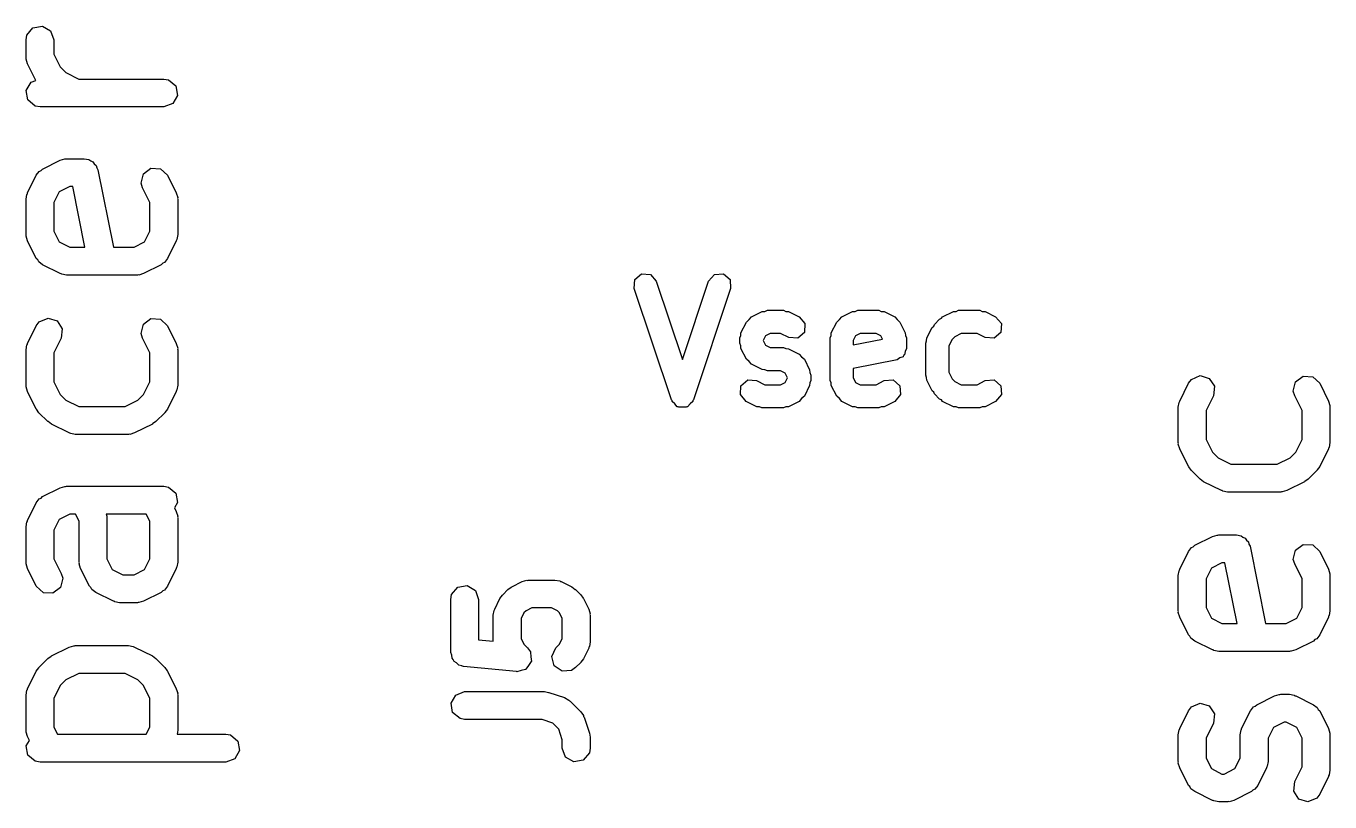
# Model space of a CAD drawing. Extents: x 83.3 to 116.7, y -116.6 to -83.3.
# Drawn here: x 109.71 to 116.73, y -100.72 to -96.55 of the extents above; entities that cross this region are included whole.
import ezdxf

# ---------------------------------------------------------------- set-up
doc = ezdxf.new("R2010")
doc.units = 0
doc.layers.add('BLACK', color=7, linetype='CONTINUOUS')

msp = doc.modelspace()

# ---------------------------------------------------------------- linework, layer by layer
at = {"layer": 'BLACK', "linetype": 'CONTINUOUS'}
for p, q in [((109.711, -96.619), (109.715, -96.5934)), ((109.715, -96.5934), (109.748, -96.5541)), ((109.748, -96.5541), (109.799, -96.5452)), ((109.799, -96.5452), (109.843, -96.5708)), ((109.843, -96.5708), (109.861, -96.619)), ((109.711, -96.7143), (109.711, -96.619)), ((109.861, -96.619), (109.861, -96.6966)), ((109.712, -96.7185), (109.711, -96.7143)), ((109.711, -96.7229), (109.712, -96.7185)), ((109.719, -96.7478), (109.711, -96.7229)), ((109.764, -96.8378), (109.719, -96.7478)), ((109.861, -96.6966), (109.895, -96.7651)), ((109.895, -96.7651), (109.925, -96.7955)), ((109.925, -96.7955), (109.994, -96.8298)), ((109.712, -96.8917), (109.738, -96.8473)), ((109.738, -96.8473), (109.764, -96.8378)), ((109.994, -96.8298), (110.452, -96.8298)), ((110.452, -96.8298), (110.478, -96.8343)), ((110.478, -96.8343), (110.517, -96.8673)), ((110.517, -96.8673), (110.526, -96.9178)), ((109.721, -96.9423), (109.712, -96.8917)), ((109.76, -96.9752), (109.721, -96.9423)), ((110.526, -96.9178), (110.501, -96.9622)), ((109.786, -96.9798), (109.76, -96.9752)), ((110.452, -96.9798), (109.786, -96.9798)), ((110.501, -96.9622), (110.452, -96.9798)), ((109.8, -97.3139), (109.895, -97.2663)), ((109.895, -97.2663), (109.92, -97.2588)), ((109.92, -97.2588), (109.924, -97.2599)), ((109.924, -97.2599), (109.929, -97.2583)), ((109.929, -97.2583), (110.024, -97.2583)), ((110.024, -97.2583), (110.049, -97.2629)), ((110.049, -97.2629), (110.059, -97.2708)), ((110.059, -97.2708), (110.071, -97.2748)), ((110.071, -97.2748), (110.078, -97.2868)), ((110.078, -97.2868), (110.089, -97.2958)), ((110.089, -97.2958), (110.091, -97.308)), ((110.091, -97.308), (110.097, -97.3186)), ((110.342, -97.3396), (110.383, -97.3091)), ((110.383, -97.3091), (110.435, -97.3121)), ((109.719, -97.4426), (109.766, -97.3474)), ((109.766, -97.3474), (109.782, -97.3265)), ((109.782, -97.3265), (109.792, -97.322)), ((109.792, -97.322), (109.8, -97.3139)), ((110.097, -97.3186), (110.181, -97.7345)), ((110.33, -97.3895), (110.342, -97.3396)), ((110.435, -97.3121), (110.472, -97.3474)), ((110.472, -97.3474), (110.519, -97.4426)), ((109.711, -97.4762), (109.715, -97.4505)), ((109.715, -97.4505), (109.718, -97.4471)), ((109.718, -97.4471), (109.719, -97.4426)), ((109.889, -97.4369), (109.861, -97.4939)), ((109.946, -97.4083), (109.889, -97.4369)), ((109.962, -97.4083), (109.946, -97.4083)), ((110.028, -97.7345), (109.962, -97.4083)), ((110.338, -97.4145), (110.33, -97.3895)), ((110.377, -97.4939), (110.338, -97.4145)), ((110.519, -97.4426), (110.527, -97.4676)), ((109.711, -97.6667), (109.711, -97.4762)), ((109.861, -97.4939), (109.861, -97.649)), ((110.377, -97.649), (110.377, -97.4939)), ((110.527, -97.4676), (110.526, -97.472)), ((110.526, -97.472), (110.527, -97.4762)), ((110.527, -97.4762), (110.527, -97.6667)), ((109.861, -97.649), (109.889, -97.706)), ((110.349, -97.706), (110.377, -97.649)), ((109.712, -97.6709), (109.711, -97.6667)), ((109.711, -97.6752), (109.712, -97.6709)), ((109.719, -97.7002), (109.711, -97.6752)), ((109.766, -97.7954), (109.719, -97.7002)), ((109.889, -97.706), (109.946, -97.7345)), ((110.292, -97.7345), (110.349, -97.706)), ((110.519, -97.7002), (110.472, -97.7954)), ((110.52, -97.6958), (110.519, -97.7002)), ((110.523, -97.6923), (110.52, -97.6958)), ((110.527, -97.6667), (110.523, -97.6923)), ((109.774, -97.8032), (109.766, -97.7954)), ((109.946, -97.7345), (110.028, -97.7345)), ((110.181, -97.7345), (110.292, -97.7345)), ((110.472, -97.7954), (110.456, -97.8164)), ((109.779, -97.8135), (109.774, -97.8032)), ((109.8, -97.829), (109.779, -97.8135)), ((109.895, -97.8766), (109.8, -97.829)), ((110.438, -97.829), (110.343, -97.8766)), ((110.446, -97.8208), (110.438, -97.829)), ((110.456, -97.8164), (110.446, -97.8208)), ((109.899, -97.8771), (109.895, -97.8766)), ((109.903, -97.88), (109.899, -97.8771)), ((109.929, -97.8845), (109.903, -97.88)), ((110.31, -97.8845), (109.929, -97.8845)), ((110.314, -97.883), (110.31, -97.8845)), ((110.318, -97.884), (110.314, -97.883)), ((110.343, -97.8766), (110.318, -97.884)), ((112.984, -97.9562), (112.987, -97.9085)), ((112.987, -97.9085), (113.023, -97.8771)), ((113.023, -97.8771), (113.071, -97.8805)), ((113.071, -97.8805), (113.102, -97.9167)), ((113.102, -97.9167), (113.243, -98.3388)), ((113.243, -98.3388), (113.384, -97.9167)), ((113.384, -97.9167), (113.415, -97.8805)), ((113.415, -97.8805), (113.463, -97.8771)), ((113.463, -97.8771), (113.499, -97.9085)), ((113.499, -97.9085), (113.502, -97.9562)), ((113.184, -98.5562), (112.984, -97.9562)), ((113.502, -97.9562), (113.302, -98.5562)), ((113.615, -98.1091), (113.672, -98.0805)), ((113.672, -98.0805), (113.687, -98.0795)), ((113.687, -98.0795), (113.7, -98.0739)), ((113.7, -98.0739), (113.786, -98.0739)), ((113.786, -98.0739), (113.799, -98.0795)), ((113.799, -98.0795), (113.814, -98.0805)), ((113.814, -98.0805), (113.871, -98.1091)), ((114.101, -98.1091), (114.158, -98.0805)), ((114.158, -98.0805), (114.172, -98.0795)), ((114.172, -98.0795), (114.186, -98.0739)), ((114.186, -98.0739), (114.3, -98.0739)), ((114.3, -98.0739), (114.313, -98.0795)), ((114.313, -98.0795), (114.328, -98.0805)), ((114.328, -98.0805), (114.385, -98.1091)), ((114.643, -98.1091), (114.701, -98.0805)), ((114.701, -98.0805), (114.715, -98.0795)), ((114.715, -98.0795), (114.729, -98.0739)), ((114.729, -98.0739), (114.843, -98.0739)), ((114.843, -98.0739), (114.856, -98.0795)), ((114.856, -98.0795), (114.871, -98.0805)), ((114.871, -98.0805), (114.928, -98.1091)), ((109.766, -98.1569), (109.782, -98.136)), ((109.782, -98.136), (109.829, -98.1156)), ((109.829, -98.1156), (109.878, -98.1302)), ((109.878, -98.1302), (109.906, -98.1731)), ((110.33, -98.199), (110.342, -98.1492)), ((110.342, -98.1492), (110.383, -98.1186)), ((110.383, -98.1186), (110.435, -98.1217)), ((110.435, -98.1217), (110.472, -98.1569)), ((113.558, -98.1942), (113.587, -98.137)), ((113.587, -98.137), (113.602, -98.1241)), ((113.602, -98.1241), (113.615, -98.1091)), ((113.871, -98.1091), (113.902, -98.1452)), ((113.902, -98.1452), (113.899, -98.193)), ((114.044, -98.1942), (114.073, -98.137)), ((114.073, -98.137), (114.088, -98.1241)), ((114.088, -98.1241), (114.101, -98.1091)), ((114.385, -98.1091), (114.398, -98.1241)), ((114.398, -98.1241), (114.413, -98.137)), ((114.413, -98.137), (114.442, -98.1942)), ((114.595, -98.1589), (114.599, -98.1494)), ((114.599, -98.1494), (114.627, -98.1208)), ((114.627, -98.1208), (114.637, -98.1169)), ((114.637, -98.1169), (114.643, -98.1091)), ((114.928, -98.1091), (114.959, -98.1452)), ((114.959, -98.1452), (114.956, -98.193)), ((109.719, -98.2522), (109.766, -98.1569)), ((109.9, -98.224), (109.861, -98.3034)), ((109.906, -98.1731), (109.9, -98.224)), ((110.338, -98.224), (110.33, -98.199)), ((110.377, -98.3034), (110.338, -98.224)), ((110.472, -98.1569), (110.519, -98.2522)), ((113.552, -98.2221), (113.557, -98.2087)), ((113.552, -98.2507), (113.552, -98.2221)), ((113.557, -98.2087), (113.558, -98.1942)), ((113.689, -98.2116), (113.677, -98.2364)), ((113.715, -98.1989), (113.689, -98.2116)), ((113.771, -98.1989), (113.715, -98.1989)), ((113.815, -98.2209), (113.771, -98.1989)), ((113.863, -98.2243), (113.815, -98.2209)), ((113.899, -98.193), (113.863, -98.2243)), ((114.037, -98.2221), (114.043, -98.2087)), ((114.037, -98.4507), (114.037, -98.2221)), ((114.043, -98.2087), (114.044, -98.1942)), ((114.175, -98.2116), (114.162, -98.2369)), ((114.2, -98.1989), (114.175, -98.2116)), ((114.285, -98.1989), (114.2, -98.1989)), ((114.311, -98.2116), (114.285, -98.1989)), ((114.319, -98.2289), (114.311, -98.2116)), ((114.442, -98.1942), (114.443, -98.2087)), ((114.443, -98.2087), (114.448, -98.2221)), ((114.448, -98.2221), (114.448, -98.2793)), ((114.557, -98.2373), (114.558, -98.2228)), ((114.558, -98.2228), (114.587, -98.1656)), ((114.587, -98.1656), (114.595, -98.1589)), ((114.708, -98.2164), (114.694, -98.2306)), ((114.743, -98.1989), (114.708, -98.2164)), ((114.828, -98.1989), (114.743, -98.1989)), ((114.872, -98.2209), (114.828, -98.1989)), ((114.92, -98.2243), (114.872, -98.2209)), ((114.956, -98.193), (114.92, -98.2243)), ((109.711, -98.2857), (109.715, -98.2601)), ((109.711, -98.4762), (109.711, -98.2857)), ((109.715, -98.2601), (109.718, -98.2566)), ((109.718, -98.2566), (109.719, -98.2522)), ((110.519, -98.2522), (110.527, -98.2771)), ((110.527, -98.2771), (110.526, -98.2815)), ((110.526, -98.2815), (110.527, -98.2857)), ((110.527, -98.2857), (110.527, -98.4762)), ((113.557, -98.2642), (113.552, -98.2507)), ((113.558, -98.2787), (113.557, -98.2642)), ((113.587, -98.3358), (113.558, -98.2787)), ((113.677, -98.2364), (113.689, -98.2613)), ((113.689, -98.2613), (113.715, -98.2739)), ((113.715, -98.2739), (113.786, -98.2739)), ((113.786, -98.2739), (113.799, -98.2795)), ((113.799, -98.2795), (113.814, -98.2805)), ((113.814, -98.2805), (113.871, -98.3091)), ((114.162, -98.2602), (114.319, -98.2289)), ((114.162, -98.2369), (114.162, -98.2602)), ((114.448, -98.2793), (114.441, -98.2961)), ((114.552, -98.2507), (114.557, -98.2373)), ((114.552, -98.4221), (114.552, -98.2507)), ((114.694, -98.2306), (114.677, -98.2655)), ((114.677, -98.2655), (114.677, -98.4074)), ((109.861, -98.3034), (109.861, -98.4585)), ((110.377, -98.4585), (110.377, -98.3034)), ((113.602, -98.3488), (113.587, -98.3358)), ((113.615, -98.3638), (113.602, -98.3488)), ((113.672, -98.3923), (113.615, -98.3638)), ((113.871, -98.3091), (113.884, -98.3241)), ((113.884, -98.3241), (113.899, -98.337)), ((113.899, -98.337), (113.927, -98.3942)), ((114.398, -98.3406), (114.162, -98.3877)), ((114.413, -98.3304), (114.398, -98.3406)), ((114.43, -98.3235), (114.413, -98.3304)), ((114.432, -98.3175), (114.43, -98.3235)), ((114.438, -98.314), (114.432, -98.3175)), ((114.441, -98.2961), (114.438, -98.314)), ((113.687, -98.3934), (113.672, -98.3923)), ((113.7, -98.3989), (113.687, -98.3934)), ((113.771, -98.3989), (113.7, -98.3989)), ((113.796, -98.4116), (113.771, -98.3989)), ((113.809, -98.4364), (113.796, -98.4116)), ((113.927, -98.3942), (113.928, -98.4087)), ((113.928, -98.4087), (113.934, -98.4221)), ((113.934, -98.4221), (113.934, -98.4507)), ((114.162, -98.3877), (114.162, -98.436)), ((114.557, -98.4356), (114.552, -98.4221)), ((114.677, -98.4074), (114.694, -98.4423)), ((115.982, -98.4455), (116.029, -98.4251)), ((116.029, -98.4251), (116.078, -98.4398)), ((116.542, -98.4587), (116.583, -98.4281)), ((116.583, -98.4281), (116.635, -98.4312)), ((116.635, -98.4312), (116.672, -98.4665)), ((109.712, -98.4804), (109.711, -98.4762)), ((109.711, -98.4848), (109.712, -98.4804)), ((109.719, -98.5097), (109.711, -98.4848)), ((109.861, -98.4585), (109.895, -98.527)), ((110.343, -98.527), (110.377, -98.4585)), ((110.523, -98.5018), (110.52, -98.5053)), ((110.527, -98.4762), (110.523, -98.5018)), ((113.555, -98.5276), (113.558, -98.4799)), ((113.558, -98.4799), (113.595, -98.4486)), ((113.595, -98.4486), (113.642, -98.452)), ((113.642, -98.452), (113.686, -98.4739)), ((113.686, -98.4739), (113.771, -98.4739)), ((113.771, -98.4739), (113.796, -98.4613)), ((113.796, -98.4613), (113.809, -98.4364)), ((113.927, -98.4787), (113.899, -98.5358)), ((113.928, -98.4642), (113.927, -98.4787)), ((113.934, -98.4507), (113.928, -98.4642)), ((114.043, -98.4642), (114.037, -98.4507)), ((114.044, -98.4787), (114.043, -98.4642)), ((114.073, -98.5358), (114.044, -98.4787)), ((114.162, -98.436), (114.175, -98.4613)), ((114.175, -98.4613), (114.2, -98.4739)), ((114.2, -98.4739), (114.285, -98.4739)), ((114.285, -98.4739), (114.329, -98.452)), ((114.329, -98.452), (114.377, -98.4486)), ((114.377, -98.4486), (114.413, -98.4799)), ((114.413, -98.4799), (114.416, -98.5276)), ((114.558, -98.4501), (114.557, -98.4356)), ((114.587, -98.5072), (114.558, -98.4501)), ((114.694, -98.4423), (114.708, -98.4565)), ((114.708, -98.4565), (114.743, -98.4739)), ((114.743, -98.4739), (114.828, -98.4739)), ((114.828, -98.4739), (114.872, -98.452)), ((114.872, -98.452), (114.92, -98.4486)), ((114.92, -98.4486), (114.956, -98.4799)), ((114.956, -98.4799), (114.959, -98.5276)), ((115.919, -98.5617), (115.966, -98.4665)), ((115.966, -98.4665), (115.982, -98.4455)), ((116.078, -98.4398), (116.106, -98.4826)), ((116.106, -98.4826), (116.1, -98.5335)), ((116.53, -98.5086), (116.542, -98.4587)), ((116.672, -98.4665), (116.719, -98.5617)), ((109.766, -98.605), (109.719, -98.5097)), ((109.895, -98.527), (109.925, -98.5574)), ((109.925, -98.5574), (109.994, -98.5917)), ((110.244, -98.5917), (110.313, -98.5574)), ((110.313, -98.5574), (110.343, -98.527)), ((110.519, -98.5097), (110.472, -98.605)), ((110.52, -98.5053), (110.519, -98.5097)), ((113.187, -98.5597), (113.184, -98.5562)), ((113.187, -98.5644), (113.187, -98.5597)), ((113.202, -98.5774), (113.187, -98.5644)), ((113.299, -98.5644), (113.284, -98.5774)), ((113.302, -98.5562), (113.299, -98.5597)), ((113.299, -98.5597), (113.299, -98.5644)), ((113.586, -98.5638), (113.555, -98.5276)), ((113.643, -98.5923), (113.586, -98.5638)), ((113.871, -98.5638), (113.814, -98.5923)), ((113.884, -98.5488), (113.871, -98.5638)), ((113.899, -98.5358), (113.884, -98.5488)), ((114.088, -98.5488), (114.073, -98.5358)), ((114.101, -98.5638), (114.088, -98.5488)), ((114.158, -98.5923), (114.101, -98.5638)), ((114.385, -98.5638), (114.328, -98.5923)), ((114.416, -98.5276), (114.385, -98.5638)), ((114.595, -98.514), (114.587, -98.5072)), ((114.599, -98.5235), (114.595, -98.514)), ((114.627, -98.552), (114.599, -98.5235)), ((114.637, -98.556), (114.627, -98.552)), ((114.643, -98.5638), (114.637, -98.556)), ((114.701, -98.5923), (114.643, -98.5638)), ((114.928, -98.5638), (114.871, -98.5923)), ((114.959, -98.5276), (114.928, -98.5638)), ((115.911, -98.5952), (115.915, -98.5696)), ((115.915, -98.5696), (115.918, -98.5662)), ((115.918, -98.5662), (115.919, -98.5617)), ((116.1, -98.5335), (116.061, -98.6129)), ((116.538, -98.5335), (116.53, -98.5086)), ((116.577, -98.6129), (116.538, -98.5335)), ((116.719, -98.5617), (116.727, -98.5867)), ((109.767, -98.6061), (109.766, -98.605)), ((109.78, -98.6245), (109.767, -98.6061)), ((109.828, -98.6721), (109.78, -98.6245)), ((109.994, -98.5917), (110.244, -98.5917)), ((110.458, -98.6245), (110.41, -98.6721)), ((110.472, -98.605), (110.458, -98.623)), ((110.458, -98.623), (110.458, -98.6245)), ((113.215, -98.5923), (113.202, -98.5774)), ((113.22, -98.5927), (113.215, -98.5923)), ((113.223, -98.5957), (113.22, -98.5927)), ((113.243, -98.5943), (113.223, -98.5957)), ((113.263, -98.5957), (113.243, -98.5943)), ((113.266, -98.5927), (113.263, -98.5957)), ((113.271, -98.5923), (113.266, -98.5927)), ((113.284, -98.5774), (113.271, -98.5923)), ((113.658, -98.5934), (113.643, -98.5923)), ((113.671, -98.5989), (113.658, -98.5934)), ((113.786, -98.5989), (113.671, -98.5989)), ((113.799, -98.5934), (113.786, -98.5989)), ((113.814, -98.5923), (113.799, -98.5934)), ((114.172, -98.5934), (114.158, -98.5923)), ((114.186, -98.5989), (114.172, -98.5934)), ((114.3, -98.5989), (114.186, -98.5989)), ((114.313, -98.5934), (114.3, -98.5989)), ((114.328, -98.5923), (114.313, -98.5934)), ((114.715, -98.5934), (114.701, -98.5923)), ((114.729, -98.5989), (114.715, -98.5934)), ((114.843, -98.5989), (114.729, -98.5989)), ((114.856, -98.5934), (114.843, -98.5989)), ((114.871, -98.5923), (114.856, -98.5934)), ((115.911, -98.7857), (115.911, -98.5952)), ((116.061, -98.6129), (116.061, -98.768)), ((116.577, -98.768), (116.577, -98.6129)), ((116.727, -98.5867), (116.726, -98.591)), ((116.726, -98.591), (116.727, -98.5952)), ((116.727, -98.5952), (116.727, -98.7857)), ((109.829, -98.6728), (109.828, -98.6721)), ((109.847, -98.6861), (109.829, -98.6728)), ((109.943, -98.7337), (109.847, -98.6861)), ((110.391, -98.6861), (110.295, -98.7337)), ((110.392, -98.6849), (110.391, -98.6861)), ((110.41, -98.6721), (110.392, -98.6849)), ((109.947, -98.7343), (109.943, -98.7337)), ((109.951, -98.7371), (109.947, -98.7343)), ((109.976, -98.7417), (109.951, -98.7371)), ((110.262, -98.7417), (109.976, -98.7417)), ((110.266, -98.7401), (110.262, -98.7417)), ((110.27, -98.7412), (110.266, -98.7401)), ((110.295, -98.7337), (110.27, -98.7412)), ((116.061, -98.768), (116.095, -98.8365)), ((116.543, -98.8365), (116.577, -98.768)), ((115.912, -98.7899), (115.911, -98.7857)), ((115.911, -98.7943), (115.912, -98.7899)), ((115.919, -98.8193), (115.911, -98.7943)), ((115.966, -98.9145), (115.919, -98.8193)), ((116.095, -98.8365), (116.125, -98.8669)), ((116.513, -98.8669), (116.543, -98.8365)), ((116.719, -98.8193), (116.672, -98.9145)), ((116.72, -98.8148), (116.719, -98.8193)), ((116.723, -98.8114), (116.72, -98.8148)), ((116.727, -98.7857), (116.723, -98.8114)), ((115.967, -98.9156), (115.966, -98.9145)), ((115.98, -98.934), (115.967, -98.9156)), ((116.125, -98.8669), (116.194, -98.9012)), ((116.194, -98.9012), (116.444, -98.9012)), ((116.444, -98.9012), (116.513, -98.8669)), ((116.672, -98.9145), (116.658, -98.9325)), ((116.028, -98.9816), (115.98, -98.934)), ((116.029, -98.9823), (116.028, -98.9816)), ((116.047, -98.9957), (116.029, -98.9823)), ((116.143, -99.0433), (116.047, -98.9957)), ((116.591, -98.9957), (116.495, -99.0433)), ((116.592, -98.9945), (116.591, -98.9957)), ((116.61, -98.9816), (116.592, -98.9945)), ((116.658, -98.934), (116.61, -98.9816)), ((116.658, -98.9325), (116.658, -98.934)), ((109.8, -99.0758), (109.895, -99.0282)), ((109.895, -99.0282), (109.92, -99.0207)), ((109.92, -99.0207), (109.924, -99.0218)), ((109.924, -99.0218), (109.929, -99.0202)), ((109.929, -99.0202), (110.452, -99.0202)), ((110.452, -99.0202), (110.478, -99.0248)), ((110.478, -99.0248), (110.517, -99.0577)), ((110.517, -99.0577), (110.526, -99.1083)), ((116.147, -99.0438), (116.143, -99.0433)), ((116.151, -99.0467), (116.147, -99.0438)), ((116.176, -99.0512), (116.151, -99.0467)), ((116.462, -99.0512), (116.176, -99.0512)), ((116.466, -99.0497), (116.462, -99.0512)), ((116.47, -99.0507), (116.466, -99.0497)), ((116.495, -99.0433), (116.47, -99.0507)), ((109.719, -99.2046), (109.766, -99.1093)), ((109.766, -99.1093), (109.782, -99.0884)), ((109.782, -99.0884), (109.792, -99.0839)), ((109.792, -99.0839), (109.8, -99.0758)), ((110.526, -99.1083), (110.51, -99.1371)), ((109.718, -99.209), (109.719, -99.2046)), ((109.889, -99.1988), (109.861, -99.2558)), ((109.946, -99.1702), (109.889, -99.1988)), ((109.977, -99.1702), (109.946, -99.1702)), ((109.996, -99.2082), (109.977, -99.1702)), ((110.142, -99.1702), (110.146, -99.1819)), ((110.358, -99.1702), (110.142, -99.1702)), ((110.146, -99.1819), (110.145, -99.1863)), ((110.145, -99.1863), (110.146, -99.1905)), ((110.146, -99.1905), (110.146, -99.4109)), ((110.377, -99.2082), (110.358, -99.1702)), ((110.51, -99.1371), (110.519, -99.1569)), ((110.519, -99.1569), (110.527, -99.1819)), ((110.527, -99.1819), (110.526, -99.1863)), ((110.526, -99.1863), (110.527, -99.1905)), ((110.527, -99.1905), (110.527, -99.4286)), ((109.711, -99.2381), (109.715, -99.2124)), ((109.711, -99.4286), (109.711, -99.2381)), ((109.715, -99.2124), (109.718, -99.209)), ((109.861, -99.2558), (109.861, -99.4109)), ((109.996, -99.4286), (109.996, -99.2082)), ((110.377, -99.4109), (110.377, -99.2082)), ((115.982, -99.3503), (115.992, -99.3458)), ((115.992, -99.3458), (116, -99.3377)), ((116, -99.3377), (116.095, -99.2901)), ((116.095, -99.2901), (116.12, -99.2826)), ((116.12, -99.2826), (116.124, -99.2837)), ((116.124, -99.2837), (116.129, -99.2821)), ((116.129, -99.2821), (116.224, -99.2821)), ((116.224, -99.2821), (116.249, -99.2867)), ((116.249, -99.2867), (116.259, -99.2946)), ((116.259, -99.2946), (116.271, -99.2986)), ((116.271, -99.2986), (116.278, -99.3106)), ((116.278, -99.3106), (116.289, -99.3196)), ((116.289, -99.3196), (116.291, -99.3318)), ((116.291, -99.3318), (116.297, -99.3424)), ((116.297, -99.3424), (116.381, -99.7583)), ((116.542, -99.3634), (116.583, -99.3329)), ((116.583, -99.3329), (116.635, -99.3359)), ((116.635, -99.3359), (116.672, -99.3712)), ((109.861, -99.4109), (109.9, -99.4903)), ((110.146, -99.4109), (110.175, -99.4679)), ((110.349, -99.4679), (110.377, -99.4109)), ((115.919, -99.4665), (115.966, -99.3712)), ((115.966, -99.3712), (115.982, -99.3503)), ((116.53, -99.4133), (116.542, -99.3634)), ((116.538, -99.4383), (116.53, -99.4133)), ((116.672, -99.3712), (116.719, -99.4665)), ((109.712, -99.4328), (109.711, -99.4286)), ((109.711, -99.4371), (109.712, -99.4328)), ((109.719, -99.4621), (109.711, -99.4371)), ((109.766, -99.5573), (109.719, -99.4621)), ((109.998, -99.4328), (109.996, -99.4286)), ((109.997, -99.4371), (109.998, -99.4328)), ((110.004, -99.4621), (109.997, -99.4371)), ((110.052, -99.5573), (110.004, -99.4621)), ((110.175, -99.4679), (110.232, -99.4964)), ((110.292, -99.4964), (110.349, -99.4679)), ((110.519, -99.4621), (110.472, -99.5573)), ((110.52, -99.4577), (110.519, -99.4621)), ((110.523, -99.4542), (110.52, -99.4577)), ((110.527, -99.4286), (110.523, -99.4542)), ((115.911, -99.5), (115.915, -99.4743)), ((115.915, -99.4743), (115.918, -99.4709)), ((115.918, -99.4709), (115.919, -99.4665)), ((116.089, -99.4607), (116.061, -99.5177)), ((116.146, -99.4321), (116.089, -99.4607)), ((116.162, -99.4321), (116.146, -99.4321)), ((116.228, -99.7583), (116.162, -99.4321)), ((116.577, -99.5177), (116.538, -99.4383)), ((116.719, -99.4665), (116.727, -99.4914)), ((109.908, -99.5152), (109.896, -99.5651)), ((109.9, -99.4903), (109.908, -99.5152)), ((110.232, -99.4964), (110.292, -99.4964)), ((112.034, -99.5636), (112.084, -99.5547)), ((112.084, -99.5547), (112.129, -99.5804)), ((112.324, -99.5615), (112.381, -99.5329)), ((112.381, -99.5329), (112.406, -99.5255)), ((112.406, -99.5255), (112.41, -99.5265)), ((112.41, -99.5265), (112.414, -99.525)), ((112.414, -99.525), (112.557, -99.525)), ((112.557, -99.525), (112.583, -99.5295)), ((112.583, -99.5295), (112.586, -99.5324)), ((112.586, -99.5324), (112.591, -99.5329)), ((112.591, -99.5329), (112.648, -99.5615)), ((115.911, -99.6905), (115.911, -99.5)), ((116.061, -99.5177), (116.061, -99.6728)), ((116.577, -99.6728), (116.577, -99.5177)), ((116.727, -99.4914), (116.726, -99.4958)), ((116.726, -99.4958), (116.727, -99.5)), ((116.727, -99.5), (116.727, -99.6905)), ((109.804, -99.5926), (109.766, -99.5573)), ((109.855, -99.5957), (109.804, -99.5926)), ((109.896, -99.5651), (109.855, -99.5957)), ((110.06, -99.5651), (110.052, -99.5573)), ((110.065, -99.5754), (110.06, -99.5651)), ((110.086, -99.5909), (110.065, -99.5754)), ((110.181, -99.6385), (110.086, -99.5909)), ((110.438, -99.5909), (110.343, -99.6385)), ((110.446, -99.5827), (110.438, -99.5909)), ((110.456, -99.5783), (110.446, -99.5827)), ((110.472, -99.5573), (110.456, -99.5783)), ((111.996, -99.6286), (112.001, -99.6029)), ((112.001, -99.6029), (112.034, -99.5636)), ((112.129, -99.5804), (112.146, -99.6286)), ((112.233, -99.6807), (112.261, -99.6236)), ((112.261, -99.6236), (112.275, -99.6056)), ((112.275, -99.6056), (112.276, -99.6041)), ((112.276, -99.6041), (112.304, -99.5755)), ((112.304, -99.5755), (112.322, -99.5627)), ((112.322, -99.5627), (112.324, -99.5615)), ((112.648, -99.5615), (112.666, -99.5748)), ((112.666, -99.5748), (112.667, -99.5755)), ((112.667, -99.5755), (112.696, -99.6041)), ((112.696, -99.6041), (112.709, -99.6225)), ((112.709, -99.6225), (112.71, -99.6236)), ((112.71, -99.6236), (112.739, -99.6807)), ((110.185, -99.639), (110.181, -99.6385)), ((110.189, -99.6419), (110.185, -99.639)), ((110.214, -99.6464), (110.189, -99.6419)), ((110.31, -99.6464), (110.214, -99.6464)), ((110.314, -99.6449), (110.31, -99.6464)), ((110.318, -99.6459), (110.314, -99.6449)), ((110.343, -99.6385), (110.318, -99.6459)), ((111.996, -99.9143), (111.996, -99.6286)), ((112.146, -99.6286), (112.146, -99.8464)), ((112.225, -99.7143), (112.23, -99.6886)), ((112.23, -99.6886), (112.232, -99.6852)), ((112.232, -99.6852), (112.233, -99.6807)), ((112.402, -99.6902), (112.39, -99.7016)), ((112.432, -99.675), (112.402, -99.6902)), ((112.539, -99.675), (112.432, -99.675)), ((112.57, -99.6902), (112.539, -99.675)), ((112.581, -99.7016), (112.57, -99.6902)), ((112.739, -99.6807), (112.746, -99.7057)), ((115.912, -99.6947), (115.911, -99.6905)), ((115.911, -99.699), (115.912, -99.6947)), ((116.061, -99.6728), (116.089, -99.7298)), ((116.549, -99.7298), (116.577, -99.6728)), ((116.727, -99.6905), (116.723, -99.7161)), ((112.225, -99.8543), (112.225, -99.7143)), ((112.39, -99.7016), (112.375, -99.732)), ((112.375, -99.732), (112.375, -99.8394)), ((112.596, -99.732), (112.581, -99.7016)), ((112.596, -99.8394), (112.596, -99.732)), ((112.746, -99.7057), (112.745, -99.7101)), ((112.745, -99.7101), (112.746, -99.7143)), ((112.746, -99.7143), (112.746, -99.8571)), ((115.919, -99.724), (115.911, -99.699)), ((115.966, -99.8193), (115.919, -99.724)), ((116.089, -99.7298), (116.146, -99.7583)), ((116.146, -99.7583), (116.228, -99.7583)), ((116.381, -99.7583), (116.492, -99.7583)), ((116.492, -99.7583), (116.549, -99.7298)), ((116.719, -99.724), (116.672, -99.8193)), ((116.72, -99.7196), (116.719, -99.724)), ((116.723, -99.7161), (116.72, -99.7196)), ((115.974, -99.827), (115.966, -99.8193)), ((115.979, -99.8373), (115.974, -99.827)), ((116, -99.8528), (115.979, -99.8373)), ((116.672, -99.8193), (116.656, -99.8402)), ((109.847, -99.9329), (109.943, -99.8853)), ((109.943, -99.8853), (109.968, -99.8779)), ((109.968, -99.8779), (109.972, -99.8789)), ((109.972, -99.8789), (109.976, -99.8774)), ((109.976, -99.8774), (110.262, -99.8774)), ((110.262, -99.8774), (110.288, -99.8819)), ((110.288, -99.8819), (110.291, -99.8848)), ((110.291, -99.8848), (110.295, -99.8853)), ((110.295, -99.8853), (110.391, -99.9329)), ((112.146, -99.8464), (112.225, -99.8543)), ((112.375, -99.8394), (112.39, -99.8699)), ((112.39, -99.8699), (112.41, -99.8898)), ((112.41, -99.8898), (112.425, -99.9112)), ((112.54, -99.9363), (112.561, -99.8898)), ((112.561, -99.8898), (112.581, -99.8699)), ((112.581, -99.8699), (112.596, -99.8394)), ((112.739, -99.8907), (112.71, -99.9478)), ((112.742, -99.8828), (112.739, -99.8862)), ((112.739, -99.8862), (112.739, -99.8907)), ((112.746, -99.8571), (112.742, -99.8828)), ((116.095, -99.9004), (116, -99.8528)), ((116.099, -99.9009), (116.095, -99.9004)), ((116.103, -99.9038), (116.099, -99.9009)), ((116.129, -99.9083), (116.103, -99.9038)), ((116.514, -99.9068), (116.51, -99.9083)), ((116.518, -99.9078), (116.514, -99.9068)), ((116.543, -99.9004), (116.518, -99.9078)), ((116.638, -99.8528), (116.543, -99.9004)), ((116.646, -99.8446), (116.638, -99.8528)), ((116.656, -99.8402), (116.646, -99.8446)), ((109.78, -99.9946), (109.828, -99.947)), ((109.828, -99.947), (109.846, -99.9341)), ((109.846, -99.9341), (109.847, -99.9329)), ((110.391, -99.9329), (110.409, -99.9463)), ((110.409, -99.9463), (110.41, -99.947)), ((110.41, -99.947), (110.458, -99.9946)), ((112.002, -99.9293), (111.996, -99.9143)), ((112.003, -99.9451), (112.002, -99.9293)), ((112.01, -99.9526), (112.003, -99.9451)), ((112.014, -99.9625), (112.01, -99.9526)), ((112.028, -99.9705), (112.014, -99.9625)), ((112.039, -99.9819), (112.028, -99.9705)), ((112.429, -99.9632), (112.415, -99.9836)), ((112.425, -99.9112), (112.425, -99.9117)), ((112.425, -99.9117), (112.426, -99.912)), ((112.426, -99.912), (112.427, -99.9371)), ((112.427, -99.9371), (112.43, -99.9623)), ((112.43, -99.9623), (112.429, -99.9627)), ((112.429, -99.9627), (112.429, -99.9632)), ((112.553, -99.9859), (112.54, -99.9363)), ((112.696, -99.9673), (112.667, -99.9959)), ((112.697, -99.9658), (112.696, -99.9673)), ((112.71, -99.9478), (112.697, -99.9658)), ((116.51, -99.9083), (116.129, -99.9083)), ((109.719, -100.109), (109.766, -100.014)), ((109.766, -100.014), (109.78, -99.9961)), ((109.78, -99.9961), (109.78, -99.9946)), ((109.994, -100.027), (109.925, -100.062)), ((110.244, -100.027), (109.994, -100.027)), ((110.313, -100.062), (110.244, -100.027)), ((110.458, -99.9946), (110.471, -100.013)), ((110.471, -100.013), (110.472, -100.014)), ((110.472, -100.014), (110.519, -100.109)), ((112.056, -99.9866), (112.039, -99.9819)), ((112.058, -99.9881), (112.056, -99.9866)), ((112.06, -99.9878), (112.058, -99.9881)), ((112.064, -99.9889), (112.06, -99.9878)), ((112.35, -100.017), (112.064, -99.9889)), ((112.351, -100.018), (112.35, -100.017)), ((112.35, -100.017), (112.35, -100.017)), ((112.375, -100.011), (112.351, -100.018)), ((112.399, -100.005), (112.375, -100.011)), ((112.4, -100.004), (112.399, -100.005)), ((112.415, -99.9836), (112.4, -100.004)), ((112.4, -100.004), (112.4, -100.004)), ((112.595, -100.015), (112.553, -99.9859)), ((112.646, -100.011), (112.595, -100.015)), ((112.667, -99.9959), (112.646, -100.011)), ((109.711, -100.143), (109.715, -100.117)), ((109.715, -100.117), (109.718, -100.114)), ((109.718, -100.114), (109.719, -100.109)), ((109.895, -100.092), (109.861, -100.161)), ((109.925, -100.062), (109.895, -100.092)), ((110.343, -100.092), (110.313, -100.062)), ((110.377, -100.161), (110.343, -100.092)), ((110.519, -100.109), (110.527, -100.134)), ((109.711, -100.333), (109.711, -100.143)), ((109.861, -100.161), (109.861, -100.316)), ((110.377, -100.316), (110.377, -100.161)), ((110.527, -100.134), (110.526, -100.139)), ((110.526, -100.139), (110.527, -100.143)), ((110.527, -100.143), (110.527, -100.333)), ((111.998, -100.187), (112.023, -100.143)), ((112.006, -100.237), (111.998, -100.187)), ((112.023, -100.143), (112.071, -100.125)), ((112.071, -100.125), (112.5, -100.125)), ((112.5, -100.125), (112.522, -100.129)), ((112.522, -100.129), (112.524, -100.129)), ((112.524, -100.129), (112.609, -100.157)), ((112.609, -100.157), (112.632, -100.17)), ((112.632, -100.17), (112.635, -100.174)), ((112.635, -100.174), (112.639, -100.176)), ((112.639, -100.176), (112.696, -100.233)), ((115.982, -100.207), (116.029, -100.187)), ((116.029, -100.187), (116.078, -100.202)), ((116.333, -100.195), (116.428, -100.147)), ((116.428, -100.147), (116.453, -100.14)), ((116.453, -100.14), (116.458, -100.141)), ((116.458, -100.141), (116.462, -100.139)), ((116.462, -100.139), (116.51, -100.139)), ((116.51, -100.139), (116.535, -100.144)), ((116.535, -100.144), (116.539, -100.147)), ((116.539, -100.147), (116.543, -100.147)), ((116.543, -100.147), (116.638, -100.195)), ((112.046, -100.27), (112.006, -100.237)), ((112.696, -100.233), (112.711, -100.254)), ((112.711, -100.254), (112.711, -100.258)), ((112.711, -100.258), (112.714, -100.262)), ((115.919, -100.324), (115.966, -100.228)), ((115.966, -100.228), (115.982, -100.207)), ((116.078, -100.202), (116.106, -100.244)), ((116.106, -100.244), (116.1, -100.295)), ((116.252, -100.324), (116.3, -100.228)), ((116.3, -100.228), (116.315, -100.207)), ((116.315, -100.207), (116.325, -100.203)), ((116.325, -100.203), (116.333, -100.195)), ((116.638, -100.195), (116.659, -100.21)), ((116.659, -100.21), (116.664, -100.221)), ((116.664, -100.221), (116.672, -100.228)), ((116.672, -100.228), (116.719, -100.324)), ((109.861, -100.316), (109.88, -100.354)), ((110.358, -100.354), (110.377, -100.316)), ((112.071, -100.275), (112.046, -100.27)), ((112.488, -100.275), (112.071, -100.275)), ((112.545, -100.294), (112.488, -100.275)), ((112.577, -100.326), (112.545, -100.294)), ((112.596, -100.384), (112.577, -100.326)), ((112.714, -100.262), (112.743, -100.348)), ((115.915, -100.331), (115.918, -100.328)), ((115.918, -100.328), (115.919, -100.324)), ((116.1, -100.295), (116.061, -100.375)), ((116.249, -100.331), (116.251, -100.328)), ((116.251, -100.328), (116.252, -100.324)), ((116.423, -100.318), (116.394, -100.375)), ((116.48, -100.289), (116.423, -100.318)), ((116.492, -100.289), (116.48, -100.289)), ((116.549, -100.318), (116.492, -100.289)), ((116.577, -100.375), (116.549, -100.318)), ((116.719, -100.324), (116.727, -100.349)), ((109.712, -100.338), (109.711, -100.333)), ((109.711, -100.342), (109.712, -100.338)), ((109.719, -100.367), (109.711, -100.342)), ((109.712, -100.416), (109.729, -100.387)), ((109.729, -100.387), (109.719, -100.367)), ((109.88, -100.354), (110.358, -100.354)), ((110.527, -100.333), (110.524, -100.354)), ((110.524, -100.354), (110.786, -100.354)), ((110.786, -100.354), (110.811, -100.358)), ((110.811, -100.358), (110.851, -100.391)), ((110.851, -100.391), (110.86, -100.442)), ((112.596, -100.429), (112.596, -100.384)), ((112.743, -100.348), (112.746, -100.37)), ((112.746, -100.37), (112.746, -100.371)), ((112.746, -100.371), (112.746, -100.429)), ((115.911, -100.357), (115.915, -100.331)), ((115.911, -100.5), (115.911, -100.357)), ((116.061, -100.375), (116.061, -100.482)), ((116.244, -100.357), (116.249, -100.331)), ((116.244, -100.482), (116.244, -100.357)), ((116.394, -100.375), (116.394, -100.5)), ((116.577, -100.53), (116.577, -100.375)), ((116.727, -100.349), (116.726, -100.353)), ((116.726, -100.353), (116.727, -100.357)), ((116.727, -100.357), (116.727, -100.548)), ((109.721, -100.466), (109.712, -100.416)), ((109.76, -100.499), (109.721, -100.466)), ((110.86, -100.442), (110.834, -100.486)), ((112.614, -100.477), (112.596, -100.429)), ((112.742, -100.454), (112.709, -100.494)), ((112.746, -100.429), (112.742, -100.454)), ((109.786, -100.504), (109.76, -100.499)), ((110.786, -100.504), (109.786, -100.504)), ((110.834, -100.486), (110.786, -100.504)), ((112.658, -100.502), (112.614, -100.477)), ((112.709, -100.494), (112.658, -100.502)), ((115.912, -100.504), (115.911, -100.5)), ((115.911, -100.509), (115.912, -100.504)), ((115.919, -100.534), (115.911, -100.509)), ((115.966, -100.629), (115.919, -100.534)), ((116.061, -100.482), (116.089, -100.539)), ((116.089, -100.539), (116.146, -100.568)), ((116.158, -100.568), (116.216, -100.539)), ((116.216, -100.539), (116.244, -100.482)), ((116.386, -100.534), (116.339, -100.629)), ((116.387, -100.529), (116.386, -100.534)), ((116.39, -100.526), (116.387, -100.529)), ((116.394, -100.5), (116.39, -100.526)), ((116.538, -100.609), (116.577, -100.53)), ((116.146, -100.568), (116.158, -100.568)), ((116.532, -100.66), (116.538, -100.609)), ((116.719, -100.581), (116.672, -100.676)), ((116.72, -100.577), (116.719, -100.581)), ((116.723, -100.573), (116.72, -100.577)), ((116.727, -100.548), (116.723, -100.573)), ((115.974, -100.636), (115.966, -100.629)), ((115.979, -100.647), (115.974, -100.636)), ((116, -100.662), (115.979, -100.647)), ((116.095, -100.71), (116, -100.662)), ((116.305, -100.662), (116.21, -100.71)), ((116.313, -100.654), (116.305, -100.662)), ((116.323, -100.65), (116.313, -100.654)), ((116.339, -100.629), (116.323, -100.65)), ((116.56, -100.703), (116.532, -100.66)), ((116.672, -100.676), (116.656, -100.697)), ((116.099, -100.71), (116.095, -100.71)), ((116.103, -100.713), (116.099, -100.71)), ((116.129, -100.718), (116.103, -100.713)), ((116.176, -100.718), (116.129, -100.718)), ((116.18, -100.716), (116.176, -100.718)), ((116.185, -100.717), (116.18, -100.716)), ((116.21, -100.71), (116.185, -100.717)), ((116.609, -100.718), (116.56, -100.703)), ((116.656, -100.697), (116.609, -100.718))]:
    msp.add_line(p, q, dxfattribs=at)

doc.saveas('drawing.dxf')
